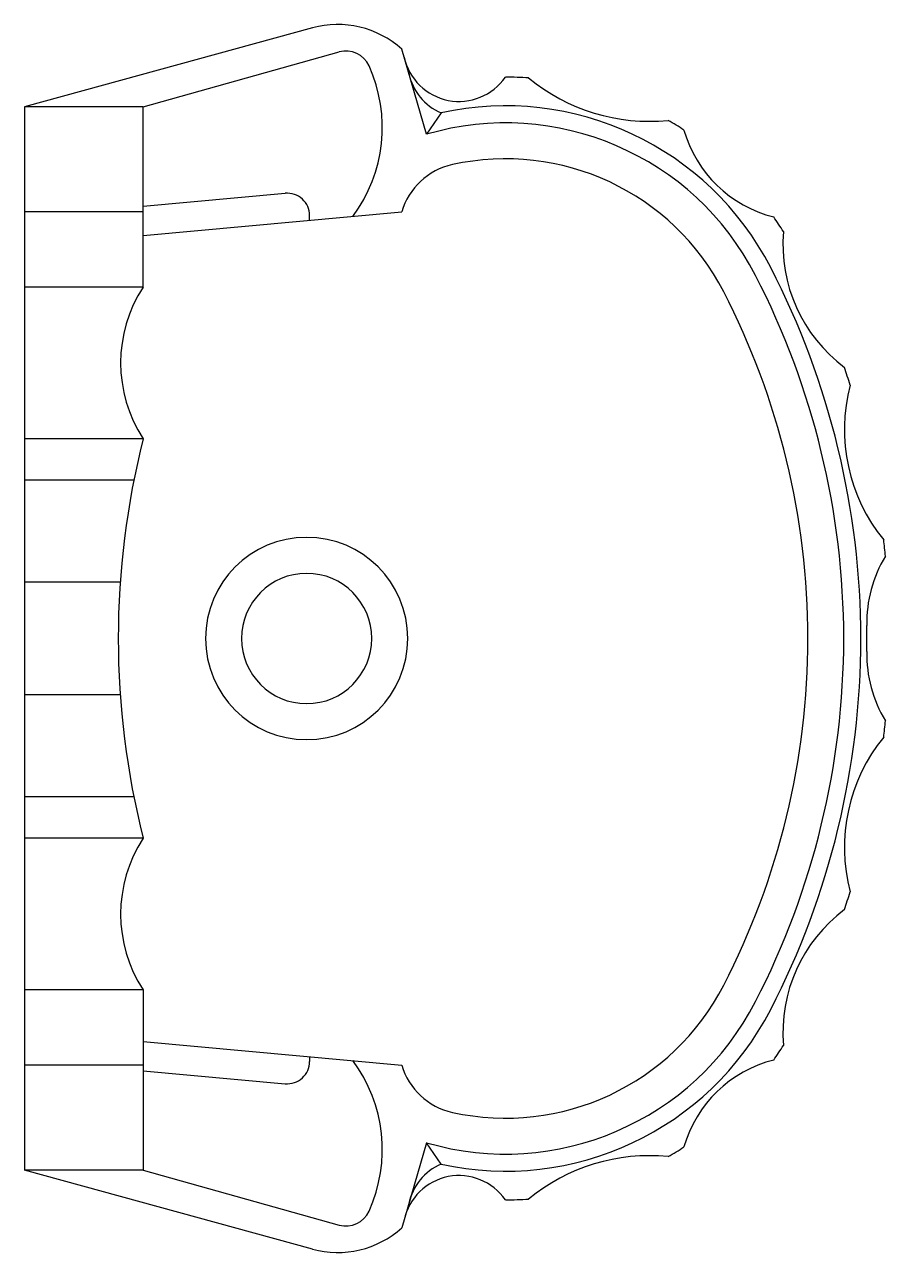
# Model space of a CAD drawing. Header units: millimetres. Extents: x -2918.348 to -2918.057, y 2965.24 to 2965.655.
import ezdxf

# ---------------------------------------------------------------- set-up
doc = ezdxf.new("R2010")
doc.units = ezdxf.units.MM
doc.header["$LTSCALE"] = 10
doc.layers.add('banheiro_louças', color=2, linetype='Continuous')

msp = doc.modelspace()

# ---------------------------------------------------------------- linework, layer by layer
at = {"layer": 'banheiro_louças'}
for p, q in [((-2918.251020038973, 2965.654138140731), (-2918.348336491973, 2965.627456862732)), ((-2918.212404234973, 2965.618207033732), (-2918.220849729973, 2965.647012205732)), ((-2918.308220389973, 2965.627456862732), (-2918.241961570973, 2965.646025883732)), ((-2918.348336491973, 2965.627456862732), (-2918.348336491973, 2965.268121145731)), ((-2918.308220389973, 2965.627456862732), (-2918.348336491973, 2965.627456862732)), ((-2918.308220389973, 2965.566578916732), (-2918.308220389973, 2965.627456862732)), ((-2918.207527966973, 2965.625424906731), (-2918.212404234973, 2965.618207033732)), ((-2918.308220389973, 2965.593866839732), (-2918.260194959973, 2965.598260420732)), ((-2918.308220389973, 2965.583972615731), (-2918.220849729973, 2965.591965673731)), ((-2918.251967358973, 2965.589118894731), (-2918.251967358973, 2965.590751158732)), ((-2918.308220389973, 2965.328999091732), (-2918.308220389973, 2965.268121145731)), ((-2918.308220389973, 2965.311605392731), (-2918.220849729973, 2965.303612334731)), ((-2918.251967358973, 2965.306459113731), (-2918.251967358973, 2965.304826849731)), ((-2918.308220389973, 2965.301711168731), (-2918.260194959973, 2965.297317587732)), ((-2918.212404234973, 2965.277370973732), (-2918.220849729973, 2965.248565802732)), ((-2918.207527966973, 2965.270153101731), (-2918.212404234973, 2965.277370973732)), ((-2918.251020038973, 2965.241439867732), (-2918.348336491973, 2965.268121145731)), ((-2918.308220389973, 2965.268121145731), (-2918.348336491973, 2965.268121145731)), ((-2918.308220389973, 2965.268121145731), (-2918.241961570973, 2965.249552124732))]:
    msp.add_line(p, q, dxfattribs=at)
at = {"layer": 'banheiro_louças', "color": 1}
for p, q in [((-2918.308220389973, 2965.591965673731), (-2918.348336491973, 2965.591965673731)), ((-2918.308220389973, 2965.566578916732), (-2918.348336491973, 2965.566578916732)), ((-2918.308220389973, 2965.515302695732), (-2918.348336491973, 2965.515302695732)), ((-2918.311382068973, 2965.501327411731), (-2918.348336491973, 2965.501327411731)), ((-2918.315997081973, 2965.466791368731), (-2918.348336491973, 2965.466791368731)), ((-2918.315997081973, 2965.428786639731), (-2918.348336491973, 2965.428786639731)), ((-2918.311382068973, 2965.394250596731), (-2918.348336491973, 2965.394250596731)), ((-2918.308220389973, 2965.380275312732), (-2918.348336491973, 2965.380275312732)), ((-2918.308220389973, 2965.328999091732), (-2918.348336491973, 2965.328999091732)), ((-2918.308220389973, 2965.303612334731), (-2918.348336491973, 2965.303612334731))]:
    msp.add_line(p, q, dxfattribs=at)
at = {"layer": 'banheiro_louças'}
for centre, radius, start, end in [((-2918.242464076974, 2965.622931397732), 0.032358389, 48.08962299998433, 105.3320450000232), ((-2918.239655397973, 2965.637796890732), 0.008546037000000001, 24.38034599999474, 105.6555180000127), ((-2918.277696482974, 2965.620556421732), 0.050311548, 323.2488479999936, 24.38034599999474), ((-2918.199984768974, 2965.642724347731), 0.01887248, 191.8965539999955, 246.4410149999877), ((-2918.185710436974, 2965.526989201731), 0.100824563, 27.24328999999216, 102.4971479999932), ((-2918.185710436974, 2965.526989201731), 0.09504342, 27.24328999999216, 106.3114779999995), ((-2918.185710436974, 2965.526989201731), 0.082928156, 27.24328999999216, 102.5441339999848), ((-2918.198704183974, 2965.585387291732), 0.023101955, 102.5441339999848, 163.4558359999951), ((-2918.259507979974, 2965.590751158732), 0.007540621000000001, 0, 95.2271230000072), ((-2918.340174000974, 2965.447458142731), 0.274560518, 0.07053000000218469, 27.24328699999375), ((-2918.340174000974, 2965.447458142731), 0.268779375, 0.07053000000218469, 27.24328699999375), ((-2918.269029666973, 2965.540940806731), 0.046831885, 146.8077600000016, 213.1922399999984), ((-2918.340174000974, 2965.447458142731), 0.256664111, 0.07053000000218469, 27.24328699999375), ((-2918.042263380974, 2965.447789003732), 0.274392473, 165.7562299999971, 194.2437700000029), ((-2918.340174000974, 2965.447458142731), 0.27657135, 0.07053000000218469, 0.9844890000007833), ((-2918.340174000974, 2965.448119865732), 0.256664111, 332.7567130000062, 359.9294699999978), ((-2918.340174000974, 2965.448119865732), 0.268779375, 332.7567130000062, 359.9294699999978), ((-2918.340174000974, 2965.448119865732), 0.274560518, 332.7567130000062, 359.9294699999978), ((-2918.340174000974, 2965.448119865732), 0.27657135, 359.0155109999993, 359.9294699999978), ((-2918.269029666973, 2965.354637201731), 0.046831885, 146.8077600000016, 213.1922399999984), ((-2918.185710436974, 2965.368588806732), 0.082928156, 257.4558660000152, 332.7567100000078), ((-2918.185710436974, 2965.368588806732), 0.09504342, 253.6885220000005, 332.7567100000078), ((-2918.185710436974, 2965.368588806732), 0.100824563, 257.5028520000068, 332.7567100000078), ((-2918.259507979974, 2965.304826849731), 0.007540621000000001, 264.7728769999928, 0), ((-2918.277696482974, 2965.275021586732), 0.050311548, 335.6196540000053, 36.75115200000641), ((-2918.198704183974, 2965.310190716732), 0.023101955, 196.5441640000049, 257.4558660000152), ((-2918.199984768974, 2965.252853660731), 0.01887248, 113.5589850000123, 168.1034460000045), ((-2918.239655397973, 2965.257781116732), 0.008546037000000001, 254.3444819999873, 335.6196540000053), ((-2918.242464076974, 2965.272646610732), 0.032358389, 254.6679549999768, 311.9103770000157)]:
    msp.add_arc(centre, radius, start, end, dxfattribs=at)
at = {"layer": 'banheiro_louças', "color": 1}
for centre, radius, start, end in [((-2918.201433647973, 2965.648376066732), 0.019059972, 192.4878949999991, 325.2648870000102), ((-2918.185710436974, 2965.526989201731), 0.110526828, 85.96226599997804, 90.03100999999708), ((-2918.137118762974, 2965.686793183731), 0.064192936, 230.5261710000068, 275.6478920000044), ((-2918.185710436974, 2965.526989201731), 0.110526828, 56.95256699999843, 60.21179799998102), ((-2918.084797581973, 2965.631255841732), 0.042267797, 195.9581559999934, 255.9147459999824), ((-2918.185710436974, 2965.526989201731), 0.110526828, 31.84380300001022, 34.92033499998454), ((-2918.039849657974, 2965.581086649732), 0.052140208, 175.3608480000032, 233.0410070000024), ((-2918.340174000974, 2965.447458142731), 0.284262783, 17.60933499998888, 18.87600699999994), ((-2918.340174000974, 2965.447458142731), 0.284262783, 17.60933499998888, 18.87600699999994), ((-2918.012214467974, 2965.518395030732), 0.058972235, 165.2044630000036, 219.2053929999928), ((-2918.252972774973, 2965.447789003732), 0.034184148, 0, 180), ((-2918.340174000974, 2965.447458142731), 0.284262783, 5.689463000012029, 6.800520000010755), ((-2918.340174000974, 2965.447458142731), 0.284262783, 5.689463000012029, 6.800520000010755), ((-2918.019913129973, 2965.452961588731), 0.043736804, 148.7684510000024, 180.9844890000008), ((-2918.252972774973, 2965.447789003732), 0.022018613, 0, 180), ((-2918.252972774973, 2965.447789003732), 0.034184148, 180, 0), ((-2918.252972774973, 2965.447789003732), 0.022018613, 180, 0), ((-2918.019913129973, 2965.442616419732), 0.043736804, 179.0155109999992, 211.2315489999976), ((-2918.340174000974, 2965.448119865732), 0.284262783, 353.1994799999892, 354.310536999988), ((-2918.340174000974, 2965.448119865732), 0.284262783, 353.1994799999892, 354.310536999988), ((-2918.012214467974, 2965.377182977732), 0.058972235, 140.7946070000072, 194.7955369999963), ((-2918.340174000974, 2965.448119865732), 0.284262783, 341.123993, 342.3906650000112), ((-2918.340174000974, 2965.448119865732), 0.284262783, 341.123993, 342.3906650000112), ((-2918.039849657974, 2965.314491358731), 0.052140208, 126.9589929999975, 184.6391519999968), ((-2918.185710436974, 2965.368588806732), 0.110526828, 325.0796650000155, 328.1561969999897), ((-2918.084797581973, 2965.264322166731), 0.042267797, 104.0852540000176, 164.0418440000066), ((-2918.185710436974, 2965.368588806732), 0.110526828, 299.788202000019, 303.0474330000016), ((-2918.137118762974, 2965.208784824732), 0.064192936, 84.3521079999956, 129.4738289999932), ((-2918.201433647973, 2965.247201941732), 0.019059972, 34.73511299998982, 167.5121050000009), ((-2918.185710436974, 2965.368588806732), 0.110526828, 269.9689900000029, 274.037734000022)]:
    msp.add_arc(centre, radius, start, end, dxfattribs=at)

doc.saveas('drawing.dxf')
